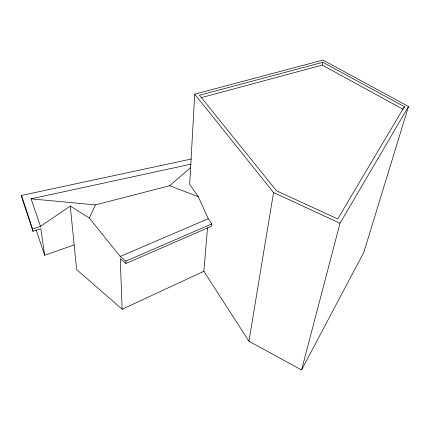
<?xml version="1.0" encoding="UTF-8"?>
<svg xmlns="http://www.w3.org/2000/svg" width="430" height="430" viewBox="0 0 430 430"><rect width="100%" height="100%" fill="white"/><g stroke="black" fill="none" stroke-linecap="round" stroke-linejoin="round"><path stroke-width="0.64" d="M203.868 271.298L248.943 341.248L301.559 369.934L363.785 252.442L408.5 106.489L322.962 60.066L194.731 94.143L189.678 184.443L198.327 196.703L208.26 218.73L211.839 223.901L211.635 226.212L125.942 263.445L120.276 258.763L122.131 309.245L203.868 271.298L207.513 227.653M248.943 341.248L273.544 192.532L194.731 94.143M201.208 97.669L322.301 65.107L322.855 62.291L404.367 106.672L403.851 108.381M301.559 369.934L340.006 223.261L408.5 106.489M125.942 263.445L125.872 261.118L120.19 256.43L89.322 218.042L95.385 204.895L169.662 185.744L190.726 167.49M404.367 106.672L337.711 218.956L276.474 190.743L199.445 95.261L322.855 62.291M74.159 244.923L44.645 255.269L40.834 228.706L32.976 231.335L32.61 228.97L40.495 226.341L70.267 206.067L89.322 218.042M125.872 261.118L211.839 223.901M120.19 256.43L208.26 218.73M40.495 226.341L31.078 198.848L191.151 164.136M32.976 231.335L21.887 197.816L21.5 195.446L191.323 159.025M31.078 198.848L95.385 204.895M169.662 185.744L198.327 196.703M273.544 192.532L340.006 223.261M322.301 65.107L402.915 109.198M122.131 309.245L76.631 269.583L70.267 206.067M36.072 229.722L44.645 255.269M21.5 195.446L32.61 228.97"/></g></svg>
